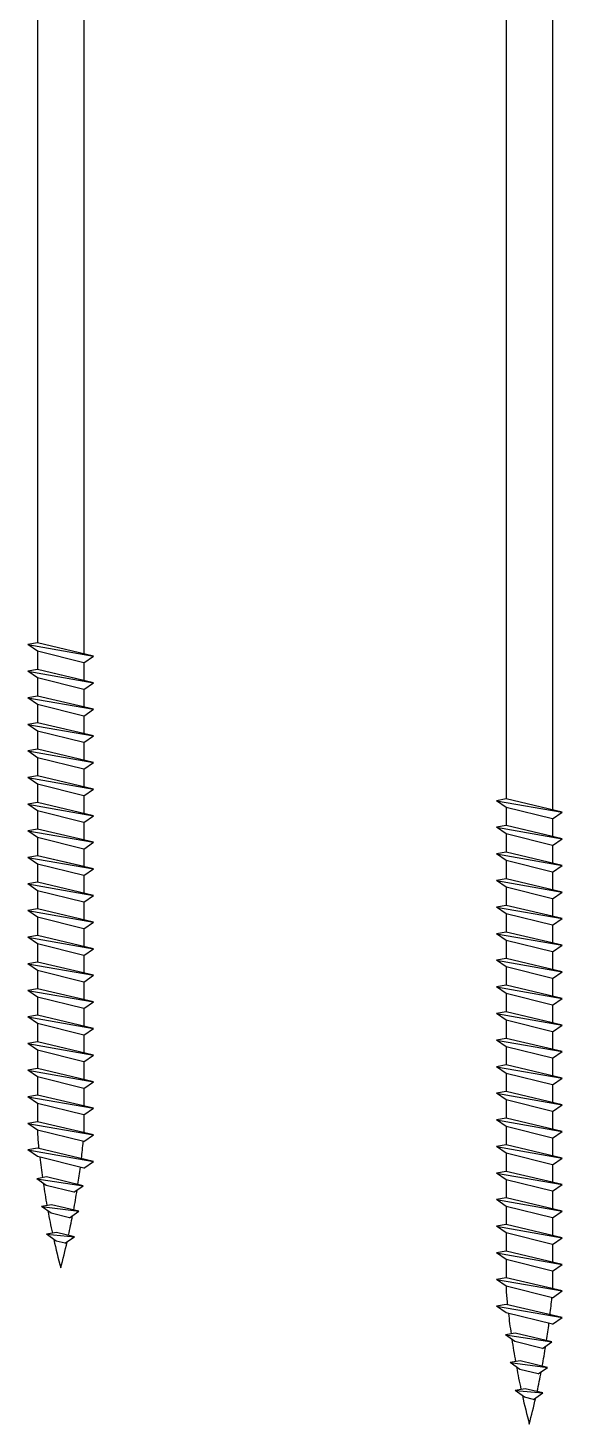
# Model space of a CAD drawing. Header units: inches. Extents: x -2661 to 42767, y -1222 to 9099.
# Drawn here: x 1277.86 to 1279.569, y 1302.437 to 1306.909 of the extents above; entities that cross this region are included whole.
import ezdxf

# ---------------------------------------------------------------- set-up
doc = ezdxf.new("R2010")
doc.units = ezdxf.units.IN
doc.header["$LTSCALE"] = 12
doc.header["$MEASUREMENT"] = 0
doc.layers.add('S-SIMPSON', color=2, linetype='CONTINUOUS')

# ---------------------------------------------------------------- blocks, each defined once
blk = doc.blocks.new('HLGM912')
at = {"layer": 'S-SIMPSON'}
for p, q in [((-0.0741, -0.125), (-0.0741, -7.4981)), ((0.0741, -0.125), (0.0741, -7.5332)), ((-0.0741, -7.4981), (-0.1048, -7.5036)), ((-0.0741, -7.4981), (-0.1048, -7.5036)), ((-0.0741, -7.4981), (-0.1048, -7.5036)), ((-0.0741, -7.4981), (-0.1048, -7.5036)), ((-0.0741, -7.525), (-0.1048, -7.5036)), ((-0.0741, -7.525), (-0.1048, -7.5036)), ((-0.0741, -7.525), (-0.1048, -7.5036)), ((-0.0741, -7.525), (-0.1048, -7.5036)), ((-0.1048, -7.5036), (0.1048, -7.5405)), ((-0.1048, -7.5036), (0.1048, -7.5405)), ((-0.1048, -7.5036), (0.1048, -7.5405)), ((-0.1048, -7.5036), (0.1048, -7.5405)), ((0.1048, -7.5405), (-0.0741, -7.4981)), ((0.1048, -7.5405), (-0.0741, -7.4981)), ((0.1048, -7.5405), (-0.0741, -7.4981)), ((0.1048, -7.5405), (-0.0741, -7.4981)), ((-0.0741, -7.525), (-0.0741, -7.5833)), ((0.0741, -7.562), (-0.0741, -7.525)), ((0.0741, -7.562), (-0.0741, -7.525)), ((0.0741, -7.562), (-0.0741, -7.525)), ((0.0741, -7.562), (-0.0741, -7.525)), ((0.0741, -7.562), (0.1048, -7.5405)), ((0.0741, -7.562), (0.1048, -7.5405)), ((0.0741, -7.562), (0.1048, -7.5405)), ((0.0741, -7.562), (0.1048, -7.5405)), ((-0.0741, -7.5833), (-0.1048, -7.5887)), ((-0.0741, -7.5833), (-0.1048, -7.5887)), ((-0.0741, -7.5833), (-0.1048, -7.5887)), ((-0.0741, -7.5833), (-0.1048, -7.5887)), ((-0.0741, -7.5833), (-0.1048, -7.5887)), ((-0.0741, -7.6102), (-0.1048, -7.5887)), ((-0.0741, -7.6102), (-0.1048, -7.5887)), ((-0.0741, -7.6102), (-0.1048, -7.5887)), ((-0.0741, -7.6102), (-0.1048, -7.5887)), ((-0.0741, -7.6102), (-0.1048, -7.5887)), ((-0.1048, -7.5887), (0.1048, -7.6257)), ((-0.1048, -7.5887), (0.1048, -7.6257)), ((-0.1048, -7.5887), (0.1048, -7.6257)), ((-0.1048, -7.5887), (0.1048, -7.6257)), ((-0.1048, -7.5887), (0.1048, -7.6257)), ((0.1048, -7.6257), (-0.0741, -7.5833)), ((0.1048, -7.6257), (-0.0741, -7.5833)), ((0.1048, -7.6257), (-0.0741, -7.5833)), ((0.1048, -7.6257), (-0.0741, -7.5833)), ((0.0741, -7.6184), (-0.0741, -7.5833)), ((0.0741, -7.562), (0.0741, -7.6184)), ((-0.0741, -7.6102), (-0.0741, -7.6685)), ((0.0741, -7.6472), (-0.0741, -7.6102)), ((0.0741, -7.6472), (-0.0741, -7.6102)), ((0.0741, -7.6472), (-0.0741, -7.6102)), ((0.0741, -7.6472), (-0.0741, -7.6102)), ((0.0741, -7.6472), (-0.0741, -7.6102)), ((0.0741, -7.6472), (0.1048, -7.6257)), ((0.0741, -7.6472), (0.1048, -7.6257)), ((0.0741, -7.6472), (0.1048, -7.6257)), ((0.0741, -7.6472), (0.1048, -7.6257)), ((0.0741, -7.6472), (0.1048, -7.6257)), ((-0.0741, -7.6685), (-0.1048, -7.6739)), ((-0.0741, -7.6685), (-0.1048, -7.6739)), ((-0.0741, -7.6685), (-0.1048, -7.6739)), ((-0.0741, -7.6685), (-0.1048, -7.6739)), ((-0.0741, -7.6954), (-0.1048, -7.6739)), ((-0.0741, -7.6954), (-0.1048, -7.6739)), ((-0.0741, -7.6954), (-0.1048, -7.6739)), ((-0.0741, -7.6954), (-0.1048, -7.6739)), ((-0.1048, -7.6739), (0.1048, -7.7109)), ((-0.1048, -7.6739), (0.1048, -7.7109)), ((-0.1048, -7.6739), (0.1048, -7.7109)), ((-0.1048, -7.6739), (0.1048, -7.7109)), ((0.1048, -7.7109), (-0.0741, -7.6685)), ((0.1048, -7.7109), (-0.0741, -7.6685)), ((0.1048, -7.7109), (-0.0741, -7.6685)), ((0.1048, -7.7109), (-0.0741, -7.6685)), ((0.0741, -7.6472), (0.0741, -7.7036)), ((-0.0741, -7.6954), (-0.0741, -7.7537)), ((0.0741, -7.7323), (-0.0741, -7.6954)), ((0.0741, -7.7323), (-0.0741, -7.6954)), ((0.0741, -7.7323), (-0.0741, -7.6954)), ((0.0741, -7.7323), (-0.0741, -7.6954)), ((0.0741, -7.7323), (0.1048, -7.7109)), ((0.0741, -7.7323), (0.1048, -7.7109)), ((0.0741, -7.7323), (0.1048, -7.7109)), ((0.0741, -7.7323), (0.1048, -7.7109)), ((0.0741, -7.7323), (0.0741, -7.7888)), ((-0.0741, -7.7537), (-0.1048, -7.7591)), ((-0.0741, -7.7537), (-0.1048, -7.7591)), ((-0.0741, -7.7537), (-0.1048, -7.7591)), ((-0.0741, -7.7537), (-0.1048, -7.7591)), ((-0.0741, -7.7806), (-0.1048, -7.7591)), ((-0.0741, -7.7806), (-0.1048, -7.7591)), ((-0.0741, -7.7806), (-0.1048, -7.7591)), ((-0.0741, -7.7806), (-0.1048, -7.7591)), ((-0.1048, -7.7591), (0.1048, -7.7961)), ((-0.1048, -7.7591), (0.1048, -7.7961)), ((-0.1048, -7.7591), (0.1048, -7.7961)), ((-0.1048, -7.7591), (0.1048, -7.7961)), ((0.1048, -7.7961), (-0.0741, -7.7537)), ((0.1048, -7.7961), (-0.0741, -7.7537)), ((0.1048, -7.7961), (-0.0741, -7.7537)), ((0.1048, -7.7961), (-0.0741, -7.7537)), ((-0.0741, -7.7806), (-0.0741, -7.8389)), ((0.0741, -7.8175), (-0.0741, -7.7806)), ((0.0741, -7.8175), (-0.0741, -7.7806)), ((0.0741, -7.8175), (-0.0741, -7.7806)), ((0.0741, -7.8175), (-0.0741, -7.7806)), ((0.0741, -7.8175), (0.1048, -7.7961)), ((0.0741, -7.8175), (0.1048, -7.7961)), ((0.0741, -7.8175), (0.1048, -7.7961)), ((0.0741, -7.8175), (0.1048, -7.7961)), ((0.0741, -7.8175), (0.0741, -7.874)), ((-0.0741, -7.8389), (-0.1048, -7.8443)), ((-0.0741, -7.8389), (-0.1048, -7.8443)), ((-0.0741, -7.8389), (-0.1048, -7.8443)), ((-0.0741, -7.8389), (-0.1048, -7.8443)), ((-0.0741, -7.8658), (-0.1048, -7.8443)), ((-0.0741, -7.8658), (-0.1048, -7.8443)), ((-0.0741, -7.8658), (-0.1048, -7.8443)), ((-0.0741, -7.8658), (-0.1048, -7.8443)), ((-0.1048, -7.8443), (0.1048, -7.8812)), ((-0.1048, -7.8443), (0.1048, -7.8812)), ((-0.1048, -7.8443), (0.1048, -7.8812)), ((-0.1048, -7.8443), (0.1048, -7.8812)), ((0.1048, -7.8812), (-0.0741, -7.8389)), ((0.1048, -7.8812), (-0.0741, -7.8389)), ((0.1048, -7.8812), (-0.0741, -7.8389)), ((0.1048, -7.8812), (-0.0741, -7.8389)), ((-0.0741, -7.8658), (-0.0741, -7.9241)), ((0.0741, -7.9027), (-0.0741, -7.8658)), ((0.0741, -7.9027), (-0.0741, -7.8658)), ((0.0741, -7.9027), (-0.0741, -7.8658)), ((0.0741, -7.9027), (-0.0741, -7.8658)), ((0.0741, -7.9027), (0.1048, -7.8812)), ((0.0741, -7.9027), (0.1048, -7.8812)), ((0.0741, -7.9027), (0.1048, -7.8812)), ((0.0741, -7.9027), (0.1048, -7.8812)), ((0.0741, -7.9027), (0.0741, -7.9592)), ((-0.0741, -7.9241), (-0.1048, -7.9295)), ((-0.0741, -7.9241), (-0.1048, -7.9295)), ((-0.0741, -7.951), (-0.1048, -7.9295)), ((-0.0741, -7.951), (-0.1048, -7.9295)), ((-0.1048, -7.9295), (0.1048, -7.9664)), ((-0.1048, -7.9295), (0.1048, -7.9664)), ((0.1048, -7.9664), (-0.0741, -7.9241)), ((0.1048, -7.9664), (-0.0741, -7.9241)), ((-0.0741, -7.951), (-0.0741, -8.0093)), ((0.0741, -7.9879), (-0.0741, -7.951)), ((0.0741, -7.9879), (-0.0741, -7.951)), ((0.0741, -7.9879), (0.1048, -7.9664)), ((0.0741, -7.9879), (0.1048, -7.9664)), ((0.0741, -7.9879), (0.0741, -8.0444)), ((-0.0741, -8.0093), (-0.1048, -8.0147)), ((-0.0741, -8.0093), (-0.1048, -8.0147)), ((-0.0741, -8.0361), (-0.1048, -8.0147)), ((-0.0741, -8.0361), (-0.1048, -8.0147)), ((-0.1048, -8.0147), (0.1048, -8.0516)), ((-0.1048, -8.0147), (0.1048, -8.0516)), ((0.1048, -8.0516), (-0.0741, -8.0093)), ((0.1048, -8.0516), (-0.0741, -8.0093)), ((-0.0741, -8.0361), (-0.0741, -8.0944)), ((0.0741, -8.0731), (-0.0741, -8.0361)), ((0.0741, -8.0731), (-0.0741, -8.0361)), ((0.0741, -8.0731), (0.1048, -8.0516)), ((0.0741, -8.0731), (0.1048, -8.0516)), ((0.0741, -8.0731), (0.0741, -8.1295)), ((-0.0741, -8.0944), (-0.1048, -8.0999)), ((-0.0741, -8.1213), (-0.1048, -8.0999)), ((-0.1048, -8.0999), (0.1048, -8.1368)), ((0.1048, -8.1368), (-0.0741, -8.0944)), ((-0.0741, -8.1213), (-0.0741, -8.1796)), ((0.0741, -8.1583), (-0.0741, -8.1213)), ((0.0741, -8.1583), (0.1048, -8.1368)), ((-0.0741, -8.1796), (-0.1048, -8.185)), ((-0.0741, -8.1796), (-0.1048, -8.185)), ((-0.0741, -8.1796), (-0.1048, -8.185)), ((-0.0741, -8.1796), (-0.1048, -8.185)), ((0.1048, -8.222), (-0.0741, -8.1796)), ((0.1048, -8.222), (-0.0741, -8.1796)), ((0.1048, -8.222), (-0.0741, -8.1796)), ((0.0741, -8.2147), (-0.0741, -8.1796)), ((0.0741, -8.1583), (0.0741, -8.2147)), ((-0.0741, -8.2065), (-0.1048, -8.185)), ((-0.0741, -8.2065), (-0.1048, -8.185)), ((-0.0741, -8.2065), (-0.1048, -8.185)), ((-0.0741, -8.2065), (-0.1048, -8.185)), ((-0.1048, -8.185), (0.1048, -8.222)), ((-0.1048, -8.185), (0.1048, -8.222)), ((-0.1048, -8.185), (0.1048, -8.222)), ((-0.1048, -8.185), (0.1048, -8.222)), ((-0.0741, -8.2065), (-0.0741, -8.2648)), ((0.0741, -8.2435), (-0.0741, -8.2065)), ((0.0741, -8.2435), (-0.0741, -8.2065)), ((0.0741, -8.2435), (-0.0741, -8.2065)), ((0.0741, -8.2435), (-0.0741, -8.2065)), ((0.0741, -8.2435), (0.1048, -8.222)), ((0.0741, -8.2435), (0.1048, -8.222)), ((0.0741, -8.2435), (0.1048, -8.222)), ((0.0741, -8.2435), (0.1048, -8.222)), ((-0.0741, -8.2648), (-0.1048, -8.2702)), ((-0.0741, -8.2648), (-0.1048, -8.2702)), ((-0.0741, -8.2648), (-0.1048, -8.2702)), ((-0.0741, -8.2648), (-0.1048, -8.2702)), ((-0.0741, -8.2917), (-0.1048, -8.2702)), ((-0.0741, -8.2917), (-0.1048, -8.2702)), ((-0.0741, -8.2917), (-0.1048, -8.2702)), ((-0.0741, -8.2917), (-0.1048, -8.2702)), ((-0.1048, -8.2702), (0.1048, -8.3072)), ((-0.1048, -8.2702), (0.1048, -8.3072)), ((-0.1048, -8.2702), (0.1048, -8.3072)), ((-0.1048, -8.2702), (0.1048, -8.3072)), ((0.1048, -8.3072), (-0.0741, -8.2648)), ((0.1048, -8.3072), (-0.0741, -8.2648)), ((0.1048, -8.3072), (-0.0741, -8.2648)), ((0.1048, -8.3072), (-0.0741, -8.2648)), ((0.0741, -8.2435), (0.0741, -8.2999)), ((-0.0741, -8.2917), (-0.0741, -8.35)), ((0.0741, -8.3286), (-0.0741, -8.2917)), ((0.0741, -8.3286), (-0.0741, -8.2917)), ((0.0741, -8.3286), (-0.0741, -8.2917)), ((0.0741, -8.3286), (-0.0741, -8.2917)), ((0.0741, -8.3286), (0.1048, -8.3072)), ((0.0741, -8.3286), (0.1048, -8.3072)), ((0.0741, -8.3286), (0.1048, -8.3072)), ((0.0741, -8.3286), (0.1048, -8.3072)), ((-0.0741, -8.35), (-0.1048, -8.3554)), ((-0.0741, -8.35), (-0.1048, -8.3554)), ((-0.0741, -8.35), (-0.1048, -8.3554)), ((-0.0741, -8.35), (-0.1048, -8.3554)), ((-0.0741, -8.35), (-0.1048, -8.3554)), ((-0.0741, -8.3769), (-0.1048, -8.3554)), ((-0.0741, -8.3769), (-0.1048, -8.3554)), ((-0.0741, -8.3769), (-0.1048, -8.3554)), ((-0.0741, -8.3769), (-0.1048, -8.3554)), ((-0.0741, -8.3769), (-0.1048, -8.3554)), ((-0.1048, -8.3554), (0.1048, -8.3924)), ((-0.1048, -8.3554), (0.1048, -8.3924)), ((-0.1048, -8.3554), (0.1048, -8.3924)), ((-0.1048, -8.3554), (0.1048, -8.3924)), ((-0.1048, -8.3554), (0.1048, -8.3924)), ((0.1048, -8.3924), (-0.0741, -8.35)), ((0.1048, -8.3924), (-0.0741, -8.35)), ((0.1048, -8.3924), (-0.0741, -8.35)), ((0.1048, -8.3924), (-0.0741, -8.35)), ((0.1048, -8.3924), (-0.0741, -8.35)), ((0.0741, -8.3286), (0.0741, -8.3851)), ((-0.0741, -8.3769), (-0.0741, -8.4352)), ((0.0741, -8.4138), (-0.0741, -8.3769)), ((0.0741, -8.4138), (-0.0741, -8.3769)), ((0.0741, -8.4138), (-0.0741, -8.3769)), ((0.0741, -8.4138), (-0.0741, -8.3769)), ((0.0741, -8.4138), (-0.0741, -8.3769)), ((0.0741, -8.4138), (0.1048, -8.3924)), ((0.0741, -8.4138), (0.1048, -8.3924)), ((0.0741, -8.4138), (0.1048, -8.3924)), ((0.0741, -8.4138), (0.1048, -8.3924)), ((0.0741, -8.4138), (0.1048, -8.3924)), ((-0.0741, -8.4352), (-0.1048, -8.4406)), ((-0.0741, -8.4352), (-0.1048, -8.4406)), ((-0.0741, -8.4352), (-0.1048, -8.4406)), ((-0.0741, -8.4352), (-0.1048, -8.4406)), ((-0.0741, -8.4621), (-0.1048, -8.4406)), ((-0.0741, -8.4621), (-0.1048, -8.4406)), ((-0.0741, -8.4621), (-0.1048, -8.4406)), ((-0.0741, -8.4621), (-0.1048, -8.4406)), ((-0.1048, -8.4406), (0.1048, -8.4775)), ((-0.1048, -8.4406), (0.1048, -8.4775)), ((-0.1048, -8.4406), (0.1048, -8.4775)), ((-0.1048, -8.4406), (0.1048, -8.4775)), ((0.1048, -8.4775), (-0.0741, -8.4352)), ((0.1048, -8.4775), (-0.0741, -8.4352)), ((0.1048, -8.4775), (-0.0741, -8.4352)), ((0.1048, -8.4775), (-0.0741, -8.4352)), ((0.0741, -8.4138), (0.0741, -8.4703)), ((-0.0741, -8.4621), (-0.0741, -8.5204)), ((0.0741, -8.499), (-0.0741, -8.4621)), ((0.0741, -8.499), (-0.0741, -8.4621)), ((0.0741, -8.499), (-0.0741, -8.4621)), ((0.0741, -8.499), (-0.0741, -8.4621)), ((0.0741, -8.499), (0.1048, -8.4775)), ((0.0741, -8.499), (0.1048, -8.4775)), ((0.0741, -8.499), (0.1048, -8.4775)), ((0.0741, -8.499), (0.1048, -8.4775)), ((-0.0741, -8.5204), (-0.1048, -8.5258)), ((-0.0741, -8.5204), (-0.1048, -8.5258)), ((-0.0741, -8.5204), (-0.1048, -8.5258)), ((-0.0741, -8.5204), (-0.1048, -8.5258)), ((-0.0741, -8.5473), (-0.1048, -8.5258)), ((-0.0741, -8.5473), (-0.1048, -8.5258)), ((-0.0741, -8.5473), (-0.1048, -8.5258)), ((-0.0741, -8.5473), (-0.1048, -8.5258)), ((-0.1048, -8.5258), (0.1048, -8.5627)), ((-0.1048, -8.5258), (0.1048, -8.5627)), ((-0.1048, -8.5258), (0.1048, -8.5627)), ((0.1048, -8.5627), (-0.0741, -8.5204)), ((0.1048, -8.5627), (-0.0741, -8.5204)), ((0.1048, -8.5627), (-0.0741, -8.5204)), ((0.1048, -8.5627), (-0.0741, -8.5204)), ((0.0741, -8.499), (0.0741, -8.5555)), ((-0.0741, -8.5473), (-0.0741, -8.6056)), ((0.0741, -8.5842), (-0.0741, -8.5473)), ((0.0741, -8.5842), (-0.0741, -8.5473)), ((0.0741, -8.5842), (-0.0741, -8.5473)), ((0.0741, -8.5842), (-0.0741, -8.5473)), ((0.0741, -8.5573), (0.1048, -8.5627)), ((0.0741, -8.5842), (0.1048, -8.5627)), ((0.0741, -8.5842), (0.1048, -8.5627)), ((0.0741, -8.5842), (0.1048, -8.5627)), ((0.0741, -8.5842), (0.1048, -8.5627)), ((0.0741, -8.5842), (0.0741, -8.6407)), ((-0.0741, -8.6056), (-0.1048, -8.611)), ((-0.0741, -8.6056), (-0.1048, -8.611)), ((-0.0741, -8.6056), (-0.1048, -8.611)), ((-0.0741, -8.6056), (-0.1048, -8.611)), ((-0.0741, -8.6324), (-0.1048, -8.611)), ((-0.0741, -8.6324), (-0.1048, -8.611)), ((-0.0741, -8.6324), (-0.1048, -8.611)), ((-0.0741, -8.6324), (-0.1048, -8.611)), ((-0.1048, -8.611), (0.1048, -8.6479)), ((-0.1048, -8.611), (0.1048, -8.6479)), ((-0.1048, -8.611), (0.1048, -8.6479)), ((-0.1048, -8.611), (0.1048, -8.6479)), ((0.1048, -8.6479), (-0.0741, -8.6056)), ((0.1048, -8.6479), (-0.0741, -8.6056)), ((0.1048, -8.6479), (-0.0741, -8.6056)), ((0.1048, -8.6479), (-0.0741, -8.6056)), ((-0.0741, -8.6324), (-0.0741, -8.6907)), ((0.0741, -8.6694), (-0.0741, -8.6324)), ((0.0741, -8.6694), (-0.0741, -8.6324)), ((0.0741, -8.6694), (-0.0741, -8.6324)), ((0.0741, -8.6694), (-0.0741, -8.6324)), ((0.0741, -8.6694), (0.1048, -8.6479)), ((0.0741, -8.6694), (0.1048, -8.6479)), ((0.0741, -8.6694), (0.1048, -8.6479)), ((0.0741, -8.6694), (0.1048, -8.6479)), ((0.0741, -8.6694), (0.0741, -8.7258)), ((-0.0741, -8.6907), (-0.1048, -8.6961)), ((-0.0741, -8.6907), (-0.1048, -8.6961)), ((-0.0741, -8.7176), (-0.1048, -8.6961)), ((-0.0741, -8.7176), (-0.1048, -8.6961)), ((-0.1048, -8.6961), (0.1048, -8.7331)), ((-0.1048, -8.6961), (0.1048, -8.7331)), ((0.1048, -8.7331), (-0.0741, -8.6907)), ((0.1048, -8.7331), (-0.0741, -8.6907)), ((-0.0741, -8.7176), (-0.0741, -8.7759)), ((0.0741, -8.7546), (-0.0741, -8.7176)), ((0.0741, -8.7546), (-0.0741, -8.7176)), ((0.0741, -8.7546), (0.1048, -8.7331)), ((0.0741, -8.7546), (0.1048, -8.7331)), ((0.0741, -8.7546), (0.0741, -8.811)), ((-0.0741, -8.7759), (-0.1048, -8.7813)), ((-0.0741, -8.7759), (-0.1048, -8.7813)), ((-0.0741, -8.8028), (-0.1048, -8.7813)), ((-0.0741, -8.8028), (-0.1048, -8.7813)), ((-0.1048, -8.7813), (0.1048, -8.8183)), ((-0.1048, -8.7813), (0.1048, -8.8183)), ((0.1048, -8.8183), (-0.0741, -8.7759)), ((0.1048, -8.8183), (-0.0741, -8.7759)), ((-0.0741, -8.8028), (-0.0741, -8.8611)), ((0.0741, -8.8398), (-0.0741, -8.8028)), ((0.0741, -8.8398), (-0.0741, -8.8028)), ((0.0741, -8.8398), (0.1048, -8.8183)), ((0.0741, -8.8398), (0.1048, -8.8183)), ((0.0741, -8.8398), (0.0741, -8.8962)), ((-0.0741, -8.8611), (-0.1048, -8.8665)), ((-0.0741, -8.888), (-0.1048, -8.8665)), ((-0.1048, -8.8665), (0.1048, -8.9035)), ((0.1048, -8.9035), (-0.0741, -8.8611)), ((-0.0741, -8.888), (-0.0741, -8.9463)), ((0.0741, -8.9249), (-0.0741, -8.888)), ((0.0741, -8.9249), (0.1048, -8.9035)), ((0.0741, -8.9249), (0.0741, -8.9814)), ((-0.0741, -8.9463), (-0.1048, -8.9517)), ((-0.0741, -8.9732), (-0.1048, -8.9517)), ((-0.1048, -8.9517), (0.1048, -8.9887)), ((0.1048, -8.9887), (-0.0741, -8.9463)), ((-0.0741, -8.9732), (-0.0741, -9.0315)), ((0.0741, -9.0101), (-0.0741, -8.9732)), ((-0.0741, -9.0315), (-0.1048, -9.0369)), ((0.1048, -9.0738), (-0.0741, -9.0315)), ((0.0741, -9.0101), (0.1048, -8.9887)), ((0.0741, -9.0101), (0.0741, -9.0666)), ((-0.0741, -9.0584), (-0.1048, -9.0369)), ((-0.1048, -9.0369), (0.1048, -9.0738)), ((-0.0741, -9.0584), (-0.0741, -9.0741)), ((0.0741, -9.0953), (-0.0741, -9.0584)), ((0.0741, -9.0953), (0.1048, -9.0738)), ((-0.0741, -9.1167), (-0.1048, -9.1221)), ((0.1048, -9.159), (-0.0741, -9.1167)), ((-0.0741, -9.1435), (-0.1048, -9.1221)), ((-0.1048, -9.1221), (0.1048, -9.159)), ((0.0741, -9.1805), (-0.0741, -9.1435)), ((0.0741, -9.1805), (0.1048, -9.159)), ((-0.0451, -9.2087), (-0.0766, -9.2143)), ((0.0724, -9.2365), (-0.0451, -9.2087)), ((-0.046, -9.2357), (-0.0766, -9.2143)), ((-0.0766, -9.2143), (0.0724, -9.2365)), ((0.0422, -9.2577), (-0.046, -9.2357)), ((0.0422, -9.2577), (0.0724, -9.2365)), ((-0.0292, -9.2977), (-0.0612, -9.3033)), ((0.0581, -9.3183), (-0.0292, -9.2977)), ((-0.0305, -9.3248), (-0.0612, -9.3033)), ((-0.0611, -9.3033), (0.0581, -9.3183)), ((0.0281, -9.3394), (-0.0305, -9.3248)), ((0.0281, -9.3394), (0.0581, -9.3183)), ((-0.0136, -9.3866), (-0.0457, -9.3923)), ((0.0437, -9.4), (-0.0136, -9.3866)), ((-0.015, -9.4138), (-0.0457, -9.3923)), ((-0.0457, -9.3923), (0.0437, -9.4)), ((0.0138, -9.421), (-0.015, -9.4138)), ((0.0137, -9.421), (0.0437, -9.4))]:
    blk.add_line(p, q, dxfattribs=at)
for centre, start, end in [((2.4522, -8.8539), 184.9808, 185.97), ((-2.4522, -8.8539), 353.2964, 354.5481), ((2.4522, -8.8539), 186.5995, 188.0964), ((-2.4522, -8.8539), 351.4143, 352.6639), ((2.4522, -8.8539), 188.5029, 190.1389), ((-2.4522, -8.8539), 349.5372, 351.0028), ((2.4522, -8.8539), 190.5327, 192.1798), ((-2.4522, -8.8539), 347.6645, 349.1255), ((2.4522, -8.8539), 192.6368, 194.7605), ((-2.4522, -8.8539), 345.2395, 347.1882)]:
    blk.add_arc(centre, 2.5359, start, end, dxfattribs=at)
blk = doc.blocks.new('HLGM10')
at = {"layer": 'S-SIMPSON'}
for p, q in [((-0.0747, -0.125), (-0.0747, -7.9981)), ((0.0735, -0.125), (0.0735, -8.0332)), ((-0.0747, -7.9981), (-0.1054, -8.0036)), ((-0.0747, -7.9981), (-0.1054, -8.0036)), ((-0.0747, -7.9981), (-0.1054, -8.0036)), ((-0.0747, -7.9981), (-0.1054, -8.0036)), ((-0.0747, -8.025), (-0.1054, -8.0036)), ((-0.0747, -8.025), (-0.1054, -8.0036)), ((-0.0747, -8.025), (-0.1054, -8.0036)), ((-0.0747, -8.025), (-0.1054, -8.0036)), ((-0.1054, -8.0036), (0.1042, -8.0405)), ((-0.1054, -8.0036), (0.1042, -8.0405)), ((-0.1054, -8.0036), (0.1042, -8.0405)), ((-0.1054, -8.0036), (0.1042, -8.0405)), ((0.1042, -8.0405), (-0.0747, -7.9981)), ((0.1042, -8.0405), (-0.0747, -7.9981)), ((0.1042, -8.0405), (-0.0747, -7.9981)), ((0.1042, -8.0405), (-0.0747, -7.9981)), ((-0.0747, -8.025), (-0.0747, -8.0833)), ((0.0735, -8.062), (-0.0747, -8.025)), ((0.0735, -8.062), (-0.0747, -8.025)), ((0.0735, -8.062), (-0.0747, -8.025)), ((0.0735, -8.062), (-0.0747, -8.025)), ((0.0735, -8.062), (0.1042, -8.0405)), ((0.0735, -8.062), (0.1042, -8.0405)), ((0.0735, -8.062), (0.1042, -8.0405)), ((0.0735, -8.062), (0.1042, -8.0405)), ((-0.0747, -8.0833), (-0.1054, -8.0887)), ((-0.0747, -8.0833), (-0.1054, -8.0887)), ((-0.0747, -8.0833), (-0.1054, -8.0887)), ((-0.0747, -8.0833), (-0.1054, -8.0887)), ((-0.0747, -8.0833), (-0.1054, -8.0887)), ((-0.0747, -8.1102), (-0.1054, -8.0887)), ((-0.0747, -8.1102), (-0.1054, -8.0887)), ((-0.0747, -8.1102), (-0.1054, -8.0887)), ((-0.0747, -8.1102), (-0.1054, -8.0887)), ((-0.0747, -8.1102), (-0.1054, -8.0887)), ((-0.1054, -8.0887), (0.1042, -8.1257)), ((-0.1054, -8.0887), (0.1042, -8.1257)), ((-0.1054, -8.0887), (0.1042, -8.1257)), ((-0.1054, -8.0887), (0.1042, -8.1257)), ((-0.1054, -8.0887), (0.1042, -8.1257)), ((0.1042, -8.1257), (-0.0747, -8.0833)), ((0.1042, -8.1257), (-0.0747, -8.0833)), ((0.1042, -8.1257), (-0.0747, -8.0833)), ((0.1042, -8.1257), (-0.0747, -8.0833)), ((0.0735, -8.1184), (-0.0747, -8.0833)), ((0.0735, -8.062), (0.0735, -8.1184)), ((-0.0747, -8.1102), (-0.0747, -8.1685)), ((0.0735, -8.1472), (-0.0747, -8.1102)), ((0.0735, -8.1472), (-0.0747, -8.1102)), ((0.0735, -8.1472), (-0.0747, -8.1102)), ((0.0735, -8.1472), (-0.0747, -8.1102)), ((0.0735, -8.1472), (-0.0747, -8.1102)), ((0.0735, -8.1472), (0.1042, -8.1257)), ((0.0735, -8.1472), (0.1042, -8.1257)), ((0.0735, -8.1472), (0.1042, -8.1257)), ((0.0735, -8.1472), (0.1042, -8.1257)), ((0.0735, -8.1472), (0.1042, -8.1257)), ((-0.0747, -8.1685), (-0.1054, -8.1739)), ((-0.0747, -8.1685), (-0.1054, -8.1739)), ((-0.0747, -8.1685), (-0.1054, -8.1739)), ((-0.0747, -8.1685), (-0.1054, -8.1739)), ((-0.0747, -8.1954), (-0.1054, -8.1739)), ((-0.0747, -8.1954), (-0.1054, -8.1739)), ((-0.0747, -8.1954), (-0.1054, -8.1739)), ((-0.0747, -8.1954), (-0.1054, -8.1739)), ((-0.1054, -8.1739), (0.1042, -8.2109)), ((-0.1054, -8.1739), (0.1042, -8.2109)), ((-0.1054, -8.1739), (0.1042, -8.2109)), ((-0.1054, -8.1739), (0.1042, -8.2109)), ((0.1042, -8.2109), (-0.0747, -8.1685)), ((0.1042, -8.2109), (-0.0747, -8.1685)), ((0.1042, -8.2109), (-0.0747, -8.1685)), ((0.1042, -8.2109), (-0.0747, -8.1685)), ((0.0735, -8.1472), (0.0735, -8.2036)), ((-0.0747, -8.1954), (-0.0747, -8.2537)), ((0.0735, -8.2323), (-0.0747, -8.1954)), ((0.0735, -8.2323), (-0.0747, -8.1954)), ((0.0735, -8.2323), (-0.0747, -8.1954)), ((0.0735, -8.2323), (-0.0747, -8.1954)), ((0.0735, -8.2323), (0.1042, -8.2109)), ((0.0735, -8.2323), (0.1042, -8.2109)), ((0.0735, -8.2323), (0.1042, -8.2109)), ((0.0735, -8.2323), (0.1042, -8.2109)), ((-0.0747, -8.2537), (-0.1054, -8.2591)), ((-0.0747, -8.2537), (-0.1054, -8.2591)), ((-0.0747, -8.2537), (-0.1054, -8.2591)), ((-0.0747, -8.2537), (-0.1054, -8.2591)), ((-0.0747, -8.2806), (-0.1054, -8.2591)), ((-0.0747, -8.2806), (-0.1054, -8.2591)), ((-0.0747, -8.2806), (-0.1054, -8.2591)), ((-0.0747, -8.2806), (-0.1054, -8.2591)), ((-0.1054, -8.2591), (0.1042, -8.2961)), ((-0.1054, -8.2591), (0.1042, -8.2961)), ((-0.1054, -8.2591), (0.1042, -8.2961)), ((-0.1054, -8.2591), (0.1042, -8.2961)), ((0.1042, -8.2961), (-0.0747, -8.2537)), ((0.1042, -8.2961), (-0.0747, -8.2537)), ((0.1042, -8.2961), (-0.0747, -8.2537)), ((0.1042, -8.2961), (-0.0747, -8.2537)), ((0.0735, -8.2323), (0.0735, -8.2888)), ((-0.0747, -8.2806), (-0.0747, -8.3389)), ((0.0735, -8.3175), (-0.0747, -8.2806)), ((0.0735, -8.3175), (-0.0747, -8.2806)), ((0.0735, -8.3175), (-0.0747, -8.2806)), ((0.0735, -8.3175), (-0.0747, -8.2806)), ((0.0735, -8.3175), (0.1042, -8.2961)), ((0.0735, -8.3175), (0.1042, -8.2961)), ((0.0735, -8.3175), (0.1042, -8.2961)), ((0.0735, -8.3175), (0.1042, -8.2961)), ((-0.0747, -8.3389), (-0.1054, -8.3443)), ((-0.0747, -8.3389), (-0.1054, -8.3443)), ((-0.0747, -8.3389), (-0.1054, -8.3443)), ((-0.0747, -8.3389), (-0.1054, -8.3443)), ((-0.0747, -8.3658), (-0.1054, -8.3443)), ((-0.0747, -8.3658), (-0.1054, -8.3443)), ((-0.0747, -8.3658), (-0.1054, -8.3443)), ((-0.0747, -8.3658), (-0.1054, -8.3443)), ((-0.1054, -8.3443), (0.1042, -8.3812)), ((-0.1054, -8.3443), (0.1042, -8.3812)), ((-0.1054, -8.3443), (0.1042, -8.3812)), ((-0.1054, -8.3443), (0.1042, -8.3812)), ((0.1042, -8.3812), (-0.0747, -8.3389)), ((0.1042, -8.3812), (-0.0747, -8.3389)), ((0.1042, -8.3812), (-0.0747, -8.3389)), ((0.1042, -8.3812), (-0.0747, -8.3389)), ((0.0735, -8.3175), (0.0735, -8.374)), ((-0.0747, -8.3658), (-0.0747, -8.4241)), ((0.0735, -8.4027), (-0.0747, -8.3658)), ((0.0735, -8.4027), (-0.0747, -8.3658)), ((0.0735, -8.4027), (-0.0747, -8.3658)), ((0.0735, -8.4027), (-0.0747, -8.3658)), ((0.0735, -8.4027), (0.1042, -8.3812)), ((0.0735, -8.4027), (0.1042, -8.3812)), ((0.0735, -8.4027), (0.1042, -8.3812)), ((0.0735, -8.4027), (0.1042, -8.3812)), ((0.0735, -8.4027), (0.0735, -8.4592)), ((-0.0747, -8.4241), (-0.1054, -8.4295)), ((-0.0747, -8.4241), (-0.1054, -8.4295)), ((-0.0747, -8.451), (-0.1054, -8.4295)), ((-0.0747, -8.451), (-0.1054, -8.4295)), ((-0.1054, -8.4295), (0.1042, -8.4664)), ((-0.1054, -8.4295), (0.1042, -8.4664)), ((0.1042, -8.4664), (-0.0747, -8.4241)), ((0.1042, -8.4664), (-0.0747, -8.4241)), ((-0.0747, -8.451), (-0.0747, -8.5093)), ((0.0735, -8.4879), (-0.0747, -8.451)), ((0.0735, -8.4879), (-0.0747, -8.451)), ((0.0735, -8.4879), (0.1042, -8.4664)), ((0.0735, -8.4879), (0.1042, -8.4664)), ((0.0735, -8.4879), (0.0735, -8.5444)), ((-0.0747, -8.5093), (-0.1054, -8.5147)), ((-0.0747, -8.5093), (-0.1054, -8.5147)), ((-0.0747, -8.5361), (-0.1054, -8.5147)), ((-0.0747, -8.5361), (-0.1054, -8.5147)), ((-0.1054, -8.5147), (0.1042, -8.5516)), ((-0.1054, -8.5147), (0.1042, -8.5516)), ((0.1042, -8.5516), (-0.0747, -8.5093)), ((0.1042, -8.5516), (-0.0747, -8.5093)), ((-0.0747, -8.5361), (-0.0747, -8.5944)), ((0.0735, -8.5731), (-0.0747, -8.5361)), ((0.0735, -8.5731), (-0.0747, -8.5361)), ((0.0735, -8.5731), (0.1042, -8.5516)), ((0.0735, -8.5731), (0.1042, -8.5516)), ((0.0735, -8.5731), (0.0735, -8.6295)), ((-0.0747, -8.5944), (-0.1054, -8.5999)), ((-0.0747, -8.6213), (-0.1054, -8.5999)), ((-0.1054, -8.5999), (0.1042, -8.6368)), ((0.1042, -8.6368), (-0.0747, -8.5944)), ((-0.0747, -8.6213), (-0.0747, -8.6796)), ((0.0735, -8.6583), (-0.0747, -8.6213)), ((0.0735, -8.6583), (0.1042, -8.6368)), ((0.0735, -8.6583), (0.0735, -8.7147)), ((-0.0747, -8.6796), (-0.1054, -8.685)), ((-0.0747, -8.6796), (-0.1054, -8.685)), ((-0.0747, -8.6796), (-0.1054, -8.685)), ((-0.0747, -8.6796), (-0.1054, -8.685)), ((-0.0747, -8.7065), (-0.1054, -8.685)), ((-0.0747, -8.7065), (-0.1054, -8.685)), ((-0.0747, -8.7065), (-0.1054, -8.685)), ((-0.0747, -8.7065), (-0.1054, -8.685)), ((-0.1054, -8.685), (0.1042, -8.722)), ((-0.1054, -8.685), (0.1042, -8.722)), ((-0.1054, -8.685), (0.1042, -8.722)), ((-0.1054, -8.685), (0.1042, -8.722)), ((0.1042, -8.722), (-0.0747, -8.6796)), ((0.1042, -8.722), (-0.0747, -8.6796)), ((0.1042, -8.722), (-0.0747, -8.6796)), ((0.0735, -8.7147), (-0.0747, -8.6796)), ((-0.0747, -8.7065), (-0.0747, -8.7648)), ((0.0735, -8.7435), (-0.0747, -8.7065)), ((0.0735, -8.7435), (-0.0747, -8.7065)), ((0.0735, -8.7435), (-0.0747, -8.7065)), ((0.0735, -8.7435), (-0.0747, -8.7065)), ((0.0735, -8.7435), (0.1042, -8.722)), ((0.0735, -8.7435), (0.1042, -8.722)), ((0.0735, -8.7435), (0.1042, -8.722)), ((0.0735, -8.7435), (0.1042, -8.722)), ((0.0735, -8.7435), (0.0735, -8.7999)), ((-0.0747, -8.7648), (-0.1054, -8.7702)), ((-0.0747, -8.7648), (-0.1054, -8.7702)), ((-0.0747, -8.7648), (-0.1054, -8.7702)), ((-0.0747, -8.7648), (-0.1054, -8.7702)), ((-0.0747, -8.7917), (-0.1054, -8.7702)), ((-0.0747, -8.7917), (-0.1054, -8.7702)), ((-0.0747, -8.7917), (-0.1054, -8.7702)), ((-0.0747, -8.7917), (-0.1054, -8.7702)), ((-0.1054, -8.7702), (0.1042, -8.8072)), ((-0.1054, -8.7702), (0.1042, -8.8072)), ((-0.1054, -8.7702), (0.1042, -8.8072)), ((-0.1054, -8.7702), (0.1042, -8.8072)), ((0.1042, -8.8072), (-0.0747, -8.7648)), ((0.1042, -8.8072), (-0.0747, -8.7648)), ((0.1042, -8.8072), (-0.0747, -8.7648)), ((0.1042, -8.8072), (-0.0747, -8.7648)), ((-0.0747, -8.7917), (-0.0747, -8.85)), ((0.0735, -8.8286), (-0.0747, -8.7917)), ((0.0735, -8.8286), (-0.0747, -8.7917)), ((0.0735, -8.8286), (-0.0747, -8.7917)), ((0.0735, -8.8286), (-0.0747, -8.7917)), ((0.0735, -8.8286), (0.1042, -8.8072)), ((0.0735, -8.8286), (0.1042, -8.8072)), ((0.0735, -8.8286), (0.1042, -8.8072)), ((0.0735, -8.8286), (0.1042, -8.8072)), ((-0.0747, -8.85), (-0.1054, -8.8554)), ((-0.0747, -8.85), (-0.1054, -8.8554)), ((-0.0747, -8.85), (-0.1054, -8.8554)), ((-0.0747, -8.85), (-0.1054, -8.8554)), ((-0.0747, -8.85), (-0.1054, -8.8554)), ((0.1042, -8.8924), (-0.0747, -8.85)), ((0.1042, -8.8924), (-0.0747, -8.85)), ((0.1042, -8.8924), (-0.0747, -8.85)), ((0.1042, -8.8924), (-0.0747, -8.85)), ((0.1042, -8.8924), (-0.0747, -8.85)), ((0.0735, -8.8286), (0.0735, -8.8851)), ((-0.0747, -8.8769), (-0.1054, -8.8554)), ((-0.0747, -8.8769), (-0.1054, -8.8554)), ((-0.0747, -8.8769), (-0.1054, -8.8554)), ((-0.0747, -8.8769), (-0.1054, -8.8554)), ((-0.0747, -8.8769), (-0.1054, -8.8554)), ((-0.1054, -8.8554), (0.1042, -8.8924)), ((-0.1054, -8.8554), (0.1042, -8.8924)), ((-0.1054, -8.8554), (0.1042, -8.8924)), ((-0.1054, -8.8554), (0.1042, -8.8924)), ((-0.1054, -8.8554), (0.1042, -8.8924)), ((-0.0747, -8.8769), (-0.0747, -8.9352)), ((0.0735, -8.9138), (-0.0747, -8.8769)), ((0.0735, -8.9138), (-0.0747, -8.8769)), ((0.0735, -8.9138), (-0.0747, -8.8769)), ((0.0735, -8.9138), (-0.0747, -8.8769)), ((0.0735, -8.9138), (-0.0747, -8.8769)), ((0.0735, -8.9138), (0.1042, -8.8924)), ((0.0735, -8.9138), (0.1042, -8.8924)), ((0.0735, -8.9138), (0.1042, -8.8924)), ((0.0735, -8.9138), (0.1042, -8.8924)), ((0.0735, -8.9138), (0.1042, -8.8924)), ((-0.0747, -8.9352), (-0.1054, -8.9406)), ((-0.0747, -8.9352), (-0.1054, -8.9406)), ((-0.0747, -8.9352), (-0.1054, -8.9406)), ((-0.0747, -8.9352), (-0.1054, -8.9406)), ((-0.0747, -8.9621), (-0.1054, -8.9406)), ((-0.0747, -8.9621), (-0.1054, -8.9406)), ((-0.0747, -8.9621), (-0.1054, -8.9406)), ((-0.0747, -8.9621), (-0.1054, -8.9406)), ((-0.1054, -8.9406), (0.1042, -8.9775)), ((-0.1054, -8.9406), (0.1042, -8.9775)), ((-0.1054, -8.9406), (0.1042, -8.9775)), ((-0.1054, -8.9406), (0.1042, -8.9775)), ((0.1042, -8.9775), (-0.0747, -8.9352)), ((0.1042, -8.9775), (-0.0747, -8.9352)), ((0.1042, -8.9775), (-0.0747, -8.9352)), ((0.1042, -8.9775), (-0.0747, -8.9352)), ((0.0735, -8.9138), (0.0735, -8.9703)), ((-0.0747, -8.9621), (-0.0747, -9.0204)), ((0.0735, -8.999), (-0.0747, -8.9621)), ((0.0735, -8.999), (-0.0747, -8.9621)), ((0.0735, -8.999), (-0.0747, -8.9621)), ((0.0735, -8.999), (-0.0747, -8.9621)), ((0.0735, -8.999), (0.1042, -8.9775)), ((0.0735, -8.999), (0.1042, -8.9775)), ((0.0735, -8.999), (0.1042, -8.9775)), ((0.0735, -8.999), (0.1042, -8.9775)), ((-0.0747, -9.0204), (-0.1054, -9.0258)), ((-0.0747, -9.0204), (-0.1054, -9.0258)), ((-0.0747, -9.0204), (-0.1054, -9.0258)), ((-0.0747, -9.0204), (-0.1054, -9.0258)), ((-0.0747, -9.0473), (-0.1054, -9.0258)), ((-0.0747, -9.0473), (-0.1054, -9.0258)), ((-0.0747, -9.0473), (-0.1054, -9.0258)), ((-0.0747, -9.0473), (-0.1054, -9.0258)), ((-0.1054, -9.0258), (0.1042, -9.0627)), ((-0.1054, -9.0258), (0.1042, -9.0627)), ((-0.1054, -9.0258), (0.1042, -9.0627)), ((0.1042, -9.0627), (-0.0747, -9.0204)), ((0.1042, -9.0627), (-0.0747, -9.0204)), ((0.1042, -9.0627), (-0.0747, -9.0204)), ((0.1042, -9.0627), (-0.0747, -9.0204)), ((0.0735, -8.999), (0.0735, -9.0555)), ((-0.0747, -9.0473), (-0.0747, -9.1056)), ((0.0735, -9.0842), (-0.0747, -9.0473)), ((0.0735, -9.0842), (-0.0747, -9.0473)), ((0.0735, -9.0842), (-0.0747, -9.0473)), ((0.0735, -9.0842), (-0.0747, -9.0473)), ((0.0735, -9.0573), (0.1042, -9.0627)), ((0.0735, -9.0842), (0.1042, -9.0627)), ((0.0735, -9.0842), (0.1042, -9.0627)), ((0.0735, -9.0842), (0.1042, -9.0627)), ((0.0735, -9.0842), (0.1042, -9.0627)), ((-0.0747, -9.1056), (-0.1054, -9.111)), ((-0.0747, -9.1056), (-0.1054, -9.111)), ((-0.0747, -9.1056), (-0.1054, -9.111)), ((-0.0747, -9.1056), (-0.1054, -9.111)), ((-0.0747, -9.1324), (-0.1054, -9.111)), ((-0.0747, -9.1324), (-0.1054, -9.111)), ((-0.0747, -9.1324), (-0.1054, -9.111)), ((-0.0747, -9.1324), (-0.1054, -9.111)), ((-0.1054, -9.111), (0.1042, -9.1479)), ((-0.1054, -9.111), (0.1042, -9.1479)), ((-0.1054, -9.111), (0.1042, -9.1479)), ((-0.1054, -9.111), (0.1042, -9.1479)), ((0.1042, -9.1479), (-0.0747, -9.1056)), ((0.1042, -9.1479), (-0.0747, -9.1056)), ((0.1042, -9.1479), (-0.0747, -9.1056)), ((0.1042, -9.1479), (-0.0747, -9.1056)), ((0.0735, -9.0842), (0.0735, -9.1407)), ((-0.0747, -9.1324), (-0.0747, -9.1907)), ((0.0735, -9.1694), (-0.0747, -9.1324)), ((0.0735, -9.1694), (-0.0747, -9.1324)), ((0.0735, -9.1694), (-0.0747, -9.1324)), ((0.0735, -9.1694), (-0.0747, -9.1324)), ((0.0735, -9.1694), (0.1042, -9.1479)), ((0.0735, -9.1694), (0.1042, -9.1479)), ((0.0735, -9.1694), (0.1042, -9.1479)), ((0.0735, -9.1694), (0.1042, -9.1479)), ((-0.0747, -9.1907), (-0.1054, -9.1961)), ((-0.0747, -9.1907), (-0.1054, -9.1961)), ((-0.0747, -9.2176), (-0.1054, -9.1961)), ((-0.0747, -9.2176), (-0.1054, -9.1961)), ((-0.1054, -9.1961), (0.1042, -9.2331)), ((-0.1054, -9.1961), (0.1042, -9.2331)), ((0.1042, -9.2331), (-0.0747, -9.1907)), ((0.1042, -9.2331), (-0.0747, -9.1907)), ((0.0735, -9.1694), (0.0735, -9.2258)), ((-0.0747, -9.2176), (-0.0747, -9.2759)), ((0.0735, -9.2546), (-0.0747, -9.2176)), ((0.0735, -9.2546), (-0.0747, -9.2176)), ((0.0735, -9.2546), (0.1042, -9.2331)), ((0.0735, -9.2546), (0.1042, -9.2331)), ((0.0735, -9.2546), (0.0735, -9.311)), ((-0.0747, -9.2759), (-0.1054, -9.2813)), ((-0.0747, -9.2759), (-0.1054, -9.2813)), ((-0.0747, -9.3028), (-0.1054, -9.2813)), ((-0.0747, -9.3028), (-0.1054, -9.2813)), ((-0.1054, -9.2813), (0.1042, -9.3183)), ((-0.1054, -9.2813), (0.1042, -9.3183)), ((0.1042, -9.3183), (-0.0747, -9.2759)), ((0.1042, -9.3183), (-0.0747, -9.2759)), ((-0.0747, -9.3028), (-0.0747, -9.3611)), ((0.0735, -9.3398), (-0.0747, -9.3028)), ((0.0735, -9.3398), (-0.0747, -9.3028)), ((0.0735, -9.3398), (0.1042, -9.3183)), ((0.0735, -9.3398), (0.1042, -9.3183)), ((0.0735, -9.3398), (0.0735, -9.3962)), ((-0.0747, -9.3611), (-0.1054, -9.3665)), ((-0.0747, -9.388), (-0.1054, -9.3665)), ((-0.1054, -9.3665), (0.1042, -9.4035)), ((0.1042, -9.4035), (-0.0747, -9.3611)), ((-0.0747, -9.388), (-0.0747, -9.4463)), ((0.0735, -9.4249), (-0.0747, -9.388)), ((0.0735, -9.4249), (0.1042, -9.4035)), ((0.0735, -9.4249), (0.0735, -9.4814)), ((-0.0747, -9.4463), (-0.1054, -9.4517)), ((-0.0747, -9.4732), (-0.1054, -9.4517)), ((-0.1054, -9.4517), (0.1042, -9.4887)), ((0.1042, -9.4887), (-0.0747, -9.4463)), ((-0.0747, -9.4732), (-0.0747, -9.5315)), ((0.0735, -9.5101), (-0.0747, -9.4732)), ((0.0735, -9.5101), (0.1042, -9.4887)), ((0.0735, -9.5101), (0.0735, -9.5666)), ((-0.0747, -9.5315), (-0.1054, -9.5369)), ((-0.0747, -9.5584), (-0.1054, -9.5369)), ((-0.1054, -9.5369), (0.1042, -9.5738)), ((0.1042, -9.5738), (-0.0747, -9.5315)), ((-0.0747, -9.5584), (-0.0747, -9.5741)), ((0.0735, -9.5953), (-0.0747, -9.5584)), ((0.0735, -9.5953), (0.1042, -9.5738)), ((-0.0747, -9.6167), (-0.1054, -9.6221)), ((-0.0747, -9.6435), (-0.1054, -9.6221)), ((-0.1054, -9.6221), (0.1042, -9.659)), ((0.1042, -9.659), (-0.0747, -9.6167)), ((0.0735, -9.6805), (-0.0747, -9.6435)), ((0.0735, -9.6805), (0.1042, -9.659)), ((-0.0457, -9.7087), (-0.0772, -9.7143)), ((-0.0466, -9.7357), (-0.0772, -9.7143)), ((-0.0772, -9.7143), (0.0718, -9.7365)), ((0.0416, -9.7577), (-0.0466, -9.7357)), ((0.0718, -9.7365), (-0.0457, -9.7087)), ((0.0416, -9.7577), (0.0718, -9.7365)), ((-0.0298, -9.7977), (-0.0617, -9.8033)), ((-0.0311, -9.8248), (-0.0617, -9.8033)), ((-0.0617, -9.8033), (0.0575, -9.8183)), ((0.0275, -9.8394), (-0.0311, -9.8248)), ((0.0575, -9.8183), (-0.0298, -9.7977)), ((0.0275, -9.8394), (0.0575, -9.8183)), ((-0.0142, -9.8866), (-0.0463, -9.8923)), ((-0.0156, -9.9138), (-0.0463, -9.8923)), ((-0.0463, -9.8923), (0.0431, -9.9)), ((0.0132, -9.921), (-0.0156, -9.9138)), ((0.0431, -9.9), (-0.0142, -9.8866)), ((0.0131, -9.921), (0.0431, -9.9))]:
    blk.add_line(p, q, dxfattribs=at)
for centre, start, end in [((2.4516, -9.3539), 184.9808, 185.97), ((-2.4528, -9.3539), 353.2964, 354.5481), ((2.4516, -9.3539), 186.5995, 188.0964), ((-2.4528, -9.3539), 351.4143, 352.6639), ((2.4516, -9.3539), 188.5029, 190.1389), ((-2.4528, -9.3539), 349.5372, 351.0028), ((2.4516, -9.3539), 190.5327, 192.1798), ((-2.4528, -9.3539), 347.6645, 349.1255), ((2.4516, -9.3539), 192.6368, 194.7605), ((-2.4528, -9.3539), 345.2395, 347.1882)]:
    blk.add_arc(centre, 2.5359, start, end, dxfattribs=at)

msp = doc.modelspace()

# ---------------------------------------------------------------- block references
at = {"layer": 'S-SIMPSON'}
for name, p in [('HLGM912', (1277.96478, 1312.43746)), ('HLGM10', (1279.46478, 1312.43746))]:
    msp.add_blockref(name, p, dxfattribs=at)

doc.saveas('drawing.dxf')
